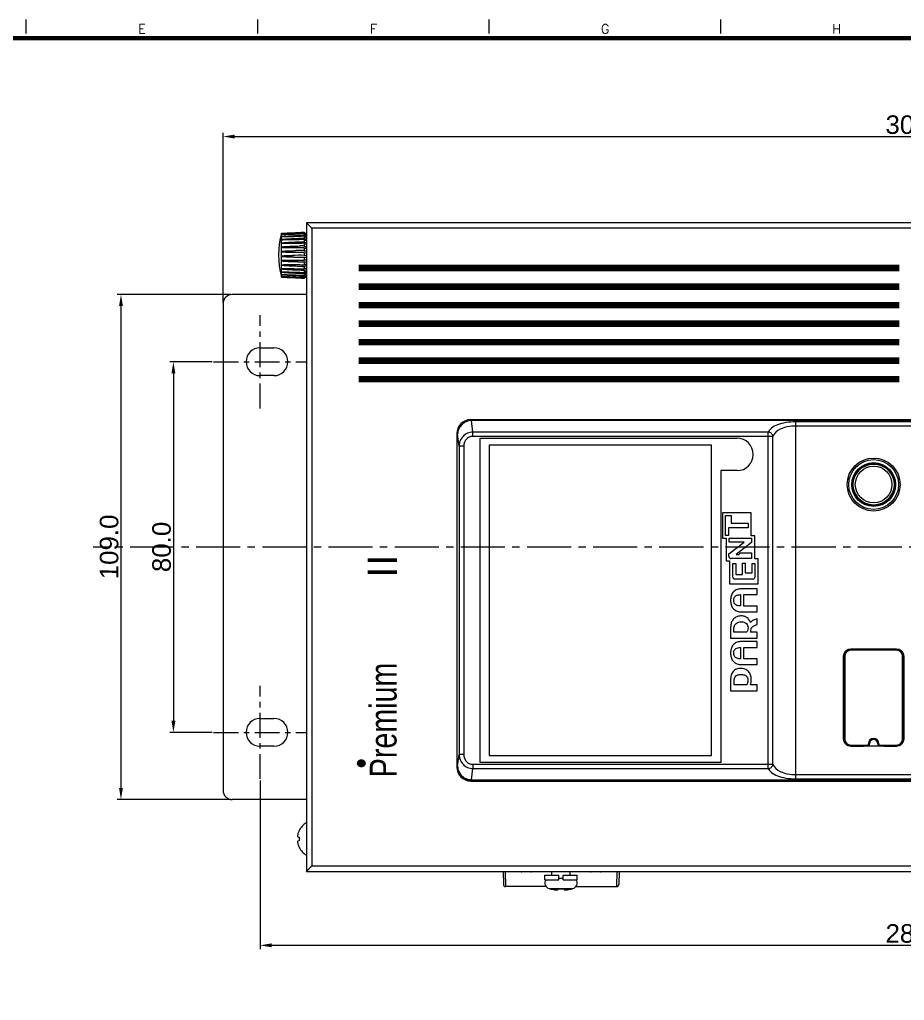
# Model space of a CAD drawing. Extents: x -425 to 6552, y -3049 to 3105.
# Drawn here: x 1151.2 to 1342.2, y -1591.1 to -1379.4 of the extents above; entities that cross this region are included whole.
import ezdxf
from ezdxf.enums import TextEntityAlignment as Align

# ---------------------------------------------------------------- set-up
doc = ezdxf.new("R2010")
doc.units = 0
doc.header["$PDMODE"] = 3
doc.header["$PDSIZE"] = 1.5
doc.linetypes.add('CENTER', pattern=[17.8, 10.75, -2.35, 2.35, -2.35])
doc.linetypes.add('CENTER2', pattern=[28.575, 19.05, -3.175, 3.175, -3.175])
doc.layers.get('0').update_dxf_attribs({"linetype": 'CONTINUOUS'})
doc.layers.get('DEFPOINTS').update_dxf_attribs({"linetype": 'CONTINUOUS'})
doc.layers.add('3', color=112, linetype='CENTER')
doc.layers.add('DIM', color=1, linetype='CONTINUOUS')
doc.styles.add('II', font='HMKBGR.ttf', dxfattribs={"oblique": 1})
doc.styles.add('OMI-1', font='arial.ttf', dxfattribs={"oblique": 1})
doc.styles.add('SIM', font='simplex')
doc.styles.get("Standard").update_dxf_attribs({"font": 'gulim.ttc', "width": 0.8, "height": 2})
doc.dimstyles.new('1', dxfattribs={"dimtxt": 4, "dimasz": 2.5, "dimexe": 0.8, "dimexo": 0.3, "dimgap": 0.5, "dimtad": 1, "dimtoh": 1, "dimdec": 1, "dimzin": 0, "dimtxsty": 'OMI-1', "dimcen": 0, "dimclrd": 256, "dimclre": 256, "dimclrt": 256, "dimazin": 3, "dimtfac": 0.8, "dimtdec": 1, "dimtix": 1, "dimtmove": 0, "dimatfit": 3, "dimtolj": 1, "dimtzin": 0})

# ---------------------------------------------------------------- blocks, each defined once
blk = doc.blocks.new('*D6200')
at = {"layer": 'DEFPOINTS', "color": 0}
for p in [(1495.09, -1404.63), (1195.08, -1440.74), (1495.09, -1440.74)]:
    blk.add_point(p, dxfattribs=at)
at = {"layer": 'DIM'}
for p, q in [((1195.08, -1440.44), (1195.08, -1403.83)), ((1197.58, -1404.63), (1492.59, -1404.63)), ((1495.09, -1440.44), (1495.09, -1403.83))]:
    blk.add_line(p, q, dxfattribs=at)
for points in [[(1197.58, -1404.22), (1197.58, -1405.05), (1195.08, -1404.63)], [(1492.59, -1405.05), (1492.59, -1404.22), (1495.09, -1404.63)]]:
    blk.add_solid(points, dxfattribs=at)
at = {"layer": 'DIM', "insert": (1345.09, -1402.09), "char_height": 4, "attachment_point": 5, "style": 'OMI-1'}
blk.add_mtext('\\A1;300.0', dxfattribs=at)
blk = doc.blocks.new('*D6201')
at = {"layer": 'DEFPOINTS', "color": 0}
for p in [(1193.02, -1453.24), (1184.37, -1533.25), (1193.02, -1533.25)]:
    blk.add_point(p, dxfattribs=at)
at = {"layer": 'DIM'}
for p, q in [((1192.72, -1453.24), (1183.57, -1453.24)), ((1184.37, -1455.74), (1184.37, -1530.75)), ((1192.72, -1533.25), (1183.57, -1533.25))]:
    blk.add_line(p, q, dxfattribs=at)
for points in [[(1184.79, -1455.74), (1183.95, -1455.74), (1184.37, -1453.24)], [(1183.95, -1530.75), (1184.79, -1530.75), (1184.37, -1533.25)]]:
    blk.add_solid(points, dxfattribs=at)
at = {"layer": 'DIM', "insert": (1181.83, -1493.25), "char_height": 4, "attachment_point": 5, "rotation": 90, "style": 'OMI-1'}
blk.add_mtext('\\A1;80.0', dxfattribs=at)
blk = doc.blocks.new('*D6202')
at = {"layer": 'DEFPOINTS', "color": 0}
for p in [(1197.08, -1438.74), (1173.05, -1547.75), (1197.08, -1547.75)]:
    blk.add_point(p, dxfattribs=at)
at = {"layer": 'DIM'}
for p, q in [((1196.78, -1438.74), (1172.25, -1438.74)), ((1173.05, -1441.24), (1173.05, -1545.25)), ((1196.78, -1547.75), (1172.25, -1547.75))]:
    blk.add_line(p, q, dxfattribs=at)
for points in [[(1173.46, -1441.24), (1172.63, -1441.24), (1173.05, -1438.74)], [(1172.63, -1545.25), (1173.46, -1545.25), (1173.05, -1547.75)]]:
    blk.add_solid(points, dxfattribs=at)
at = {"layer": 'DIM', "insert": (1170.5, -1493.25), "char_height": 4, "attachment_point": 5, "rotation": 90, "style": 'OMI-1'}
blk.add_mtext('\\A1;109.0', dxfattribs=at)
blk = doc.blocks.new('*D6203')
at = {"layer": 'DEFPOINTS', "color": 0}
for p in [(1203.08, -1543.31), (1487.09, -1543.31), (1487.09, -1579.22)]:
    blk.add_point(p, dxfattribs=at)
at = {"layer": 'DIM'}
for p, q in [((1203.08, -1543.61), (1203.08, -1580.02)), ((1487.09, -1543.61), (1487.09, -1580.02)), ((1205.58, -1579.22), (1484.59, -1579.22))]:
    blk.add_line(p, q, dxfattribs=at)
for points in [[(1205.58, -1578.81), (1205.58, -1579.64), (1203.08, -1579.22)], [(1484.59, -1579.64), (1484.59, -1578.81), (1487.09, -1579.22)]]:
    blk.add_solid(points, dxfattribs=at)
at = {"layer": 'DIM', "insert": (1345.09, -1576.68), "char_height": 4, "attachment_point": 5, "style": 'OMI-1'}
blk.add_mtext('\\A1;284.0', dxfattribs=at)

msp = doc.modelspace()

# ---------------------------------------------------------------- hatches: boundary and pattern name
h = msp.add_hatch(color=256)
h.dxf.hatch_style = 1
edge = h.paths.add_edge_path()
edge.add_ellipse((1224.95, -1539.93), major_axis=(-0.984, 0), ratio=0.885839, start_angle=0, end_angle=360)

# ---------------------------------------------------------------- linework, layer by layer
for p, q in [((1152.59, -1382.39), (1152.59, -1379.39)), ((1202.59, -1382.39), (1202.59, -1379.39)), ((1252.59, -1382.39), (1252.59, -1379.39)), ((1302.59, -1382.39), (1302.59, -1379.39))]:
    msp.add_line(p, q)
at = {"color": 7, "linetype": 'CONTINUOUS'}
for p, q in [((1213.08, -1423.24), (1213.08, -1563.25)), ((1213.08, -1423.24), (1213.09, -1423.25)), ((1213.08, -1423.24), (1214.28, -1424.44)), ((1478.09, -1423.24), (1213.08, -1423.24)), ((1213.09, -1423.25), (1213.23, -1423.39)), ((1213.23, -1423.39), (1213.3, -1423.46)), ((1214.28, -1424.44), (1214.28, -1562.05)), ((1476.89, -1424.44), (1214.28, -1424.44)), ((1207.71, -1425.5), (1212.58, -1425.24)), ((1207.71, -1425.54), (1207.71, -1425.5)), ((1207.71, -1425.78), (1207.71, -1425.57)), ((1207.71, -1426.21), (1207.71, -1425.84)), ((1207.71, -1426.81), (1207.71, -1426.3)), ((1207.71, -1426.3), (1207.71, -1426.3)), ((1207.71, -1427.57), (1207.71, -1426.94)), ((1212.58, -1425.24), (1212.58, -1426.14)), ((1212.58, -1425.5), (1213.08, -1425.5)), ((1212.58, -1425.52), (1213.08, -1425.52)), ((1212.58, -1425.59), (1213.08, -1425.59)), ((1212.58, -1425.74), (1213.08, -1425.73)), ((1212.58, -1425.88), (1213.08, -1425.88)), ((1212.58, -1426.14), (1213.08, -1426.14)), ((1212.58, -1426.15), (1212.58, -1426.73)), ((1212.58, -1426.37), (1213.08, -1426.37)), ((1212.58, -1426.73), (1213.08, -1426.72)), ((1212.58, -1426.84), (1212.58, -1427.47)), ((1207.71, -1428.44), (1207.71, -1427.72)), ((1207.71, -1429.39), (1207.71, -1428.61)), ((1212.58, -1427.02), (1213.08, -1427.03)), ((1212.58, -1427.47), (1213.08, -1427.46)), ((1212.58, -1427.68), (1212.58, -1428.33)), ((1212.58, -1427.82), (1213.08, -1427.82)), ((1212.58, -1428.33), (1213.08, -1428.33)), ((1212.58, -1428.63), (1212.58, -1429.28)), ((1212.58, -1428.72), (1213.08, -1428.73)), ((1207.71, -1430.38), (1207.71, -1429.57)), ((1207.71, -1431.37), (1207.71, -1430.56)), ((1212.58, -1429.28), (1213.08, -1429.27)), ((1212.58, -1429.65), (1212.58, -1430.28)), ((1212.58, -1429.69), (1213.08, -1429.7)), ((1212.58, -1430.27), (1213.08, -1430.26)), ((1212.58, -1430.68), (1213.08, -1430.69)), ((1212.58, -1430.69), (1212.58, -1431.32)), ((1207.71, -1432.3), (1207.71, -1431.54)), ((1207.71, -1433.14), (1207.71, -1432.46)), ((1207.71, -1433.86), (1207.71, -1433.29)), ((1212.58, -1431.25), (1213.08, -1431.25)), ((1212.58, -1431.65), (1212.58, -1432.31)), ((1212.58, -1431.65), (1213.08, -1431.66)), ((1212.58, -1432.2), (1213.08, -1432.19)), ((1212.58, -1432.56), (1212.58, -1433.21)), ((1212.58, -1432.56), (1213.08, -1432.57)), ((1212.58, -1433.05), (1213.08, -1433.05)), ((1207.71, -1434.99), (1207.7, -1434.96)), ((1207.71, -1433.86), (1207.8, -1433.86)), ((1207.71, -1434.42), (1207.71, -1433.98)), ((1207.71, -1434.8), (1207.71, -1434.5)), ((1207.71, -1434.97), (1207.71, -1434.84)), ((1207.71, -1434.99), (1207.71, -1434.99)), ((1212.58, -1433.37), (1212.58, -1433.98)), ((1212.58, -1433.37), (1213.08, -1433.38)), ((1212.58, -1433.79), (1213.08, -1433.78)), ((1212.58, -1434.05), (1212.58, -1435.24)), ((1212.58, -1434.05), (1213.08, -1434.05)), ((1212.58, -1434.37), (1213.08, -1434.36)), ((1212.58, -1434.56), (1213.08, -1434.56)), ((1212.58, -1434.77), (1213.08, -1434.76)), ((1212.58, -1434.87), (1213.08, -1434.88)), ((1212.58, -1434.97), (1213.08, -1434.97)), ((1212.58, -1434.99), (1213.08, -1434.99)), ((1213.08, -1438.74), (1197.08, -1438.74)), ((1195.08, -1440.74), (1195.08, -1545.75)), ((1203.08, -1450.24), (1206.08, -1450.24)), ((1206.08, -1456.24), (1203.08, -1456.24)), ((1248.58, -1465.74), (1248.78, -1465.94)), ((1248.58, -1465.74), (1360.05, -1465.74)), ((1249.01, -1468.44), (1248.72, -1465.94)), ((1360.25, -1465.94), (1248.78, -1465.94)), ((1318.75, -1543.28), (1318.75, -1466.21)), ((1245.58, -1468.74), (1245.58, -1540.75)), ((1245.58, -1468.74), (1245.75, -1468.91)), ((1246.06, -1471.5), (1245.75, -1468.91)), ((1249.01, -1469.35), (1249.01, -1468.44)), ((1312.83, -1468.44), (1249.01, -1468.44)), ((1312.83, -1541.05), (1312.83, -1468.44)), ((1313.82, -1469.35), (1249.01, -1469.35)), ((1250.58, -1539.75), (1250.58, -1469.75)), ((1250.58, -1469.75), (1306.08, -1469.75)), ((1252.58, -1471.25), (1252.58, -1538.25)), ((1300.58, -1471.25), (1252.58, -1471.25)), ((1300.58, -1538.25), (1300.58, -1471.25)), ((1313.82, -1540.14), (1313.82, -1469.35)), ((1246.06, -1471.5), (1246.06, -1538)), ((1247.05, -1471.5), (1246.06, -1471.5)), ((1247.05, -1471.5), (1247.05, -1538)), ((1302.58, -1476.75), (1302.58, -1539.75)), ((1306.08, -1476.75), (1302.58, -1476.75)), ((1302.95, -1485.89), (1302.95, -1491.31)), ((1309.13, -1485.89), (1302.95, -1485.89)), ((1309.13, -1490.82), (1309.13, -1485.89)), ((1303.61, -1490.77), (1303.61, -1486.42)), ((1303.61, -1486.42), (1304.8, -1486.42)), ((1304.8, -1486.42), (1304.8, -1488.09)), ((1304.8, -1488.09), (1308.47, -1488.1)), ((1308.47, -1488.1), (1308.47, -1489.11)), ((1304.24, -1489.12), (1304.23, -1490.77)), ((1308.47, -1489.11), (1304.24, -1489.12)), ((1302.95, -1491.31), (1303.71, -1491.31)), ((1304.23, -1490.77), (1303.61, -1490.77)), ((1303.71, -1491.31), (1303.71, -1496.24)), ((1304.32, -1494.72), (1307.65, -1492.22)), ((1304.4, -1492.22), (1304.4, -1491.35)), ((1304.4, -1491.35), (1309.2, -1491.35)), ((1307.65, -1492.22), (1304.4, -1492.22)), ((1309.21, -1492.23), (1305.86, -1494.84)), ((1309.89, -1490.82), (1309.13, -1490.82)), ((1309.2, -1491.35), (1309.21, -1492.23)), ((1309.89, -1495.76), (1309.89, -1490.82)), ((1304.33, -1495.31), (1304.32, -1494.72)), ((1306.45, -1494.84), (1306.83, -1494.53)), ((1306.83, -1494.53), (1309.2, -1494.52)), ((1309.2, -1494.52), (1309.2, -1495.72)), ((1303.71, -1496.24), (1304.47, -1496.24)), ((1304.47, -1496.24), (1304.47, -1501.18)), ((1309.2, -1495.72), (1304.74, -1495.72)), ((1305.18, -1499.76), (1305.18, -1496.77)), ((1305.18, -1496.77), (1305.8, -1496.77)), ((1305.8, -1496.77), (1305.8, -1499.2)), ((1305.86, -1494.84), (1306.45, -1494.84)), ((1307.26, -1499.2), (1307.26, -1496.76)), ((1307.26, -1496.76), (1307.87, -1496.76)), ((1307.87, -1496.76), (1307.87, -1498.79)), ((1309.32, -1498.79), (1309.32, -1496.77)), ((1309.32, -1496.77), (1309.93, -1496.77)), ((1310.65, -1495.76), (1309.89, -1495.76)), ((1309.93, -1496.77), (1309.94, -1499.76)), ((1307.87, -1498.79), (1309.32, -1498.79)), ((1309.52, -1500.17), (1305.6, -1500.18)), ((1305.8, -1499.2), (1307.26, -1499.2)), ((1304.47, -1501.18), (1310.65, -1501.18)), ((1310.4, -1502.29), (1306.75, -1502.29)), ((1306.86, -1503.52), (1306.86, -1505.97)), ((1307.57, -1505.98), (1307.57, -1503.52)), ((1307.57, -1503.52), (1310.4, -1503.52)), ((1306.75, -1507.21), (1310.4, -1507.21)), ((1310.4, -1505.98), (1307.57, -1505.98)), ((1310.4, -1509.96), (1310.4, -1508.77)), ((1304.7, -1510.61), (1304.7, -1512.9)), ((1305.41, -1511.65), (1305.41, -1510.65)), ((1308.15, -1511.65), (1305.41, -1511.65)), ((1310.4, -1511.65), (1308.96, -1511.65)), ((1310.4, -1512.9), (1310.4, -1511.65)), ((1304.7, -1512.9), (1310.4, -1512.9)), ((1310.4, -1513.67), (1306.75, -1513.67)), ((1310.4, -1514.9), (1310.4, -1513.67)), ((1306.84, -1514.9), (1306.84, -1517.36)), ((1307.57, -1517.36), (1307.57, -1514.9)), ((1307.57, -1514.9), (1310.4, -1514.9)), ((1330.63, -1515.52), (1330.63, -1515.3)), ((1340.54, -1515.3), (1330.63, -1515.3)), ((1340.54, -1515.32), (1330.63, -1515.32)), ((1340.54, -1515.52), (1330.63, -1515.52)), ((1330.66, -1515.25), (1340.51, -1515.25)), ((1334.61, -1515.27), (1330.66, -1515.27)), ((1334.61, -1515.3), (1334.61, -1515.27)), ((1334.91, -1515.28), (1334.93, -1515.29)), ((1336.23, -1515.29), (1334.93, -1515.29)), ((1340.51, -1515.27), (1336.56, -1515.27)), ((1336.56, -1515.27), (1336.56, -1515.3)), ((1340.54, -1515.52), (1340.54, -1515.3)), ((1310.4, -1517.36), (1307.57, -1517.36)), ((1310.4, -1518.59), (1310.4, -1517.36)), ((1329.08, -1534.67), (1329.08, -1516.82)), ((1329.11, -1534.67), (1329.11, -1516.82)), ((1329.36, -1516.8), (1329.13, -1516.8)), ((1329.13, -1516.8), (1329.13, -1534.7)), ((1329.16, -1516.8), (1329.16, -1534.7)), ((1329.36, -1516.8), (1329.36, -1534.7)), ((1341.81, -1516.8), (1342.04, -1516.8)), ((1341.81, -1534.7), (1341.81, -1516.8)), ((1342.01, -1534.7), (1342.01, -1516.8)), ((1342.04, -1534.7), (1342.04, -1516.8)), ((1342.06, -1534.67), (1342.06, -1516.82)), ((1342.09, -1516.82), (1342.09, -1534.67)), ((1306.75, -1518.59), (1310.4, -1518.59)), ((1304.7, -1521.99), (1304.7, -1524.28)), ((1304.85, -1520.72), (1304.78, -1520.93)), ((1305.45, -1522.96), (1305.45, -1522.03)), ((1304.7, -1524.28), (1310.4, -1524.28)), ((1308.16, -1522.96), (1305.45, -1522.96)), ((1310.4, -1522.96), (1309.01, -1522.96)), ((1310.4, -1524.28), (1310.4, -1522.96)), ((1203.08, -1530.25), (1206.08, -1530.25)), ((1329.36, -1534.7), (1329.13, -1534.7)), ((1341.81, -1534.7), (1342.04, -1534.7)), ((1206.08, -1536.25), (1203.08, -1536.25)), ((1330.63, -1535.98), (1334.38, -1535.98)), ((1330.63, -1535.98), (1330.63, -1536.2)), ((1330.63, -1536.18), (1334.38, -1536.18)), ((1330.63, -1536.2), (1333.38, -1536.2)), ((1340.51, -1536.22), (1330.66, -1536.22)), ((1340.51, -1536.25), (1330.66, -1536.25)), ((1333.38, -1536.2), (1334.08, -1536.19)), ((1334.08, -1536.19), (1334.38, -1536.19)), ((1334.38, -1536.19), (1334.38, -1535.98)), ((1334.46, -1535.69), (1334.67, -1535.69)), ((1334.46, -1535.9), (1334.46, -1535.69)), ((1334.46, -1535.9), (1334.67, -1535.9)), ((1334.66, -1535.9), (1334.66, -1535.69)), ((1334.67, -1535.9), (1334.67, -1535.69)), ((1336.5, -1535.69), (1336.71, -1535.69)), ((1336.5, -1535.69), (1336.5, -1535.9)), ((1336.71, -1535.9), (1336.5, -1535.9)), ((1336.51, -1535.69), (1336.51, -1535.9)), ((1336.71, -1535.69), (1336.71, -1535.9)), ((1336.78, -1535.98), (1340.54, -1535.98)), ((1336.78, -1535.98), (1336.78, -1536.19)), ((1336.78, -1536.18), (1340.54, -1536.18)), ((1336.78, -1536.19), (1337.08, -1536.19)), ((1337.79, -1536.2), (1337.08, -1536.19)), ((1337.79, -1536.2), (1340.54, -1536.2)), ((1340.54, -1535.98), (1340.54, -1536.2)), ((1245.75, -1540.58), (1246.06, -1538)), ((1247.05, -1538), (1246.06, -1538)), ((1252.58, -1538.25), (1300.58, -1538.25)), ((1245.75, -1540.58), (1245.58, -1540.75)), ((1248.73, -1543.47), (1249.01, -1541.05)), ((1249.01, -1540.14), (1249.01, -1541.05)), ((1249.01, -1540.14), (1313.82, -1540.14)), ((1249.01, -1541.05), (1312.83, -1541.05)), ((1302.58, -1539.75), (1250.58, -1539.75)), ((1318.75, -1542.37), (1412.43, -1542.37)), ((1318.75, -1543.28), (1412.43, -1543.28)), ((1248.77, -1543.56), (1248.58, -1543.75)), ((1248.58, -1543.75), (1412.61, -1543.75)), ((1248.73, -1543.47), (1248.77, -1543.47)), ((1248.77, -1543.47), (1248.77, -1543.56)), ((1248.77, -1543.47), (1412.42, -1543.47)), ((1248.77, -1543.56), (1412.42, -1543.56)), ((1213.08, -1547.75), (1197.08, -1547.75)), ((1211.25, -1555.79), (1211.52, -1555.84)), ((1211.52, -1554.4), (1211.52, -1554.45)), ((1211.52, -1555.84), (1211.52, -1556.66)), ((1211.52, -1556.66), (1211.25, -1556.71)), ((1211.52, -1558.05), (1211.52, -1558.1)), ((1213.08, -1563.25), (1214.28, -1562.05)), ((1214.28, -1562.05), (1476.89, -1562.05)), ((1213.08, -1563.25), (1213.09, -1563.24)), ((1213.08, -1563.25), (1478.09, -1563.25)), ((1213.09, -1563.24), (1213.23, -1563.1)), ((1213.23, -1563.1), (1213.3, -1563.03)), ((1255.57, -1563.25), (1255.62, -1566.06)), ((1256.12, -1566.55), (1256.07, -1563.25)), ((1261.57, -1563.35), (1259.6, -1563.35)), ((1264.58, -1565.05), (1264.58, -1564.05)), ((1264.58, -1564.05), (1267.63, -1564.05)), ((1266.08, -1564.05), (1266.08, -1563.25)), ((1267.63, -1565.05), (1267.63, -1564.05)), ((1268.53, -1565.05), (1268.53, -1564.05)), ((1268.53, -1564.05), (1271.58, -1564.05)), ((1270.08, -1564.05), (1270.08, -1563.25)), ((1271.58, -1565.05), (1271.58, -1564.05)), ((1276.57, -1563.35), (1274.6, -1563.35)), ((1280.1, -1563.25), (1280.05, -1566.55)), ((1280.6, -1563.25), (1280.55, -1566.06)), ((1264.87, -1566.55), (1256.12, -1566.55)), ((1264.58, -1565.05), (1267.63, -1565.05)), ((1267.63, -1564.75), (1268.53, -1564.75)), ((1268.53, -1565.05), (1271.58, -1565.05)), ((1271.29, -1566.55), (1280.05, -1566.55)), ((1265.61, -1567.01), (1265.53, -1566.99)), ((1265.53, -1566.99), (1270.63, -1566.99)), ((1265.61, -1567.01), (1265.69, -1567.01)), ((1267.41, -1567.21), (1267.45, -1567.01)), ((1267.45, -1567.01), (1268.72, -1567.01)), ((1268.72, -1567.01), (1268.75, -1567.21)), ((1270.47, -1567.01), (1270.55, -1567.01)), ((1270.55, -1567.01), (1270.63, -1566.99)), ((1270.55, -1567.01), (1270.63, -1566.99))]:
    msp.add_line(p, q, dxfattribs=at)
at = {"color": 0, "linetype": 'CONTINUOUS'}
for p, q in [((1359.9, -1466.21), (1318.75, -1466.21)), ((1359.9, -1467.13), (1318.75, -1467.13)), ((1310.65, -1501.18), (1310.65, -1495.76)), ((1310.4, -1503.52), (1310.4, -1502.29)), ((1310.4, -1507.21), (1310.4, -1505.98))]:
    msp.add_line(p, q, dxfattribs=at)
at = {"const_width": 1}
msp.add_lwpolyline([(1752.59, -1383.39), (952.59, -1383.39), (952.59, -1933.39), (1752.59, -1933.39)], close=True, dxfattribs=at)
at = {"color": 7, "linetype": 'CONTINUOUS'}
for points in [[(1213.37, -1423.54), (1213.46, -1423.62), (1213.55, -1423.72)], [(1213.66, -1423.82), (1213.77, -1423.93), (1213.89, -1424.05), (1214.01, -1424.18), (1214.14, -1424.31), (1214.28, -1424.44)], [(1213.66, -1562.67), (1213.77, -1562.56), (1213.89, -1562.44), (1214.01, -1562.32), (1214.14, -1562.19), (1214.28, -1562.05)], [(1213.37, -1562.96), (1213.46, -1562.87), (1213.55, -1562.78)], [(1255.62, -1566.06), (1255.62, -1566.1), (1255.63, -1566.15), (1255.64, -1566.19), (1255.65, -1566.24), (1255.67, -1566.28), (1255.7, -1566.32), (1255.72, -1566.36), (1255.75, -1566.39), (1255.79, -1566.42), (1255.82, -1566.45), (1255.86, -1566.48), (1255.9, -1566.5), (1255.94, -1566.52), (1255.99, -1566.53), (1256.03, -1566.54), (1256.07, -1566.55), (1256.12, -1566.55)], [(1280.05, -1566.55), (1280.09, -1566.55), (1280.13, -1566.54), (1280.18, -1566.53), (1280.22, -1566.52), (1280.26, -1566.5), (1280.3, -1566.48), (1280.34, -1566.45), (1280.38, -1566.42), (1280.41, -1566.39), (1280.44, -1566.36), (1280.47, -1566.32), (1280.49, -1566.28), (1280.51, -1566.24), (1280.53, -1566.19), (1280.54, -1566.15), (1280.54, -1566.1), (1280.55, -1566.06)]]:
    msp.add_lwpolyline(points, dxfattribs=at)
for points in [[(1224.36, -1433.02, 1.4, 1.4, 0), (1341.16, -1433.02, 1.4, 1.4, 0)], [(1224.36, -1437.02, 1.4, 1.4, 0), (1341.16, -1437.02, 1.4, 1.4, 0)], [(1224.36, -1441.02, 1.4, 1.4, 0), (1341.16, -1441.02, 1.4, 1.4, 0)], [(1224.36, -1449.02, 1.4, 1.4, 0), (1341.16, -1449.02, 1.4, 1.4, 0)], [(1224.36, -1453.02, 1.4, 1.4, 0), (1341.16, -1453.02, 1.4, 1.4, 0)], [(1224.36, -1457.02, 1.4, 1.4, 0), (1341.16, -1457.02, 1.4, 1.4, 0)]]:
    msp.add_lwpolyline(points, format="xyseb")
at = {"const_width": 1.4}
msp.add_lwpolyline([(1224.36, -1445.02), (1341.16, -1445.02)], dxfattribs=at)
at = {"ltscale": 10, "const_width": 0.72}
msp.add_lwpolyline([(1225.09, -1540.29, 1), (1225.09, -1539.57, 1)], format="xyb", close=True, dxfattribs=at)
at = {"color": 0, "linetype": 'CONTINUOUS'}
for radius in [5.72, 5.37, 4.73, 4.7, 4.5, 4.42, 3.96]:
    msp.add_circle((1335.58, -1479.75), radius, dxfattribs=at)
at = {"color": 7, "linetype": 'CONTINUOUS'}
for centre, radius, start, end in [((1225.29, -1430.24), 18.21, 164.8926, 194.9859), ((1208.81, -1425.8), 1.13, 166.9987, 167.5594), ((1208.21, -1412.38), 14.57, 268.0477, 269.0475), ((1213.32, -1516.88), 88.64, 90.4804, 91.0045), ((1211.41, -1511.55), 81.28, 89.1761, 90.9892), ((1211.83, -1347.81), 82.89, 268.998, 270.5177), ((1212.34, -1514.1), 84.86, 89.8356, 91.008), ((1212.79, -1345.11), 86.6, 268.992, 269.8638), ((1213.8, -1342.35), 90.34, 268.9988, 269.2284), ((1208.61, -1434.66), 0.92, 191.0011, 191.7658), ((1197.08, -1440.74), 2, 90, 180), ((1203.08, -1453.24), 3, 90, 270), ((1206.08, -1453.24), 3, 270, 90), ((1306.08, -1473.25), 3.5, 270, 90), ((1304.74, -1495.31), 0.413, 180.2374, 270), ((1305.59, -1499.76), 0.413, 179.9532, 270.0946), ((1309.52, -1499.76), 0.413, 270.0946, 0.0249), ((1330.63, -1516.8), 1.5, 90, 180), ((1330.63, -1516.8), 1.48, 90, 180), ((1330.63, -1516.8), 1.28, 90, 180), ((1340.54, -1516.8), 1.5, 0, 90), ((1340.54, -1516.8), 1.48, 0, 90), ((1340.54, -1516.8), 1.28, 0, 90), ((1203.08, -1533.25), 3, 90, 270), ((1206.08, -1533.25), 3, 270, 90), ((1330.63, -1534.7), 1.5, 180, 270), ((1330.63, -1534.7), 1.48, 180, 270), ((1330.63, -1534.7), 1.28, 180, 270), ((1335.58, -1535.69), 1.12, 0, 180), ((1335.58, -1535.69), 0.922, 0, 180), ((1335.58, -1535.69), 0.912, 0, 180), ((1340.54, -1534.7), 1.5, 270, 0), ((1340.54, -1534.7), 1.48, 270, 0), ((1340.54, -1534.7), 1.28, 270, 0), ((1334.38, -1535.9), 0.288, 270, 0), ((1334.38, -1535.9), 0.278, 270, 0), ((1334.38, -1535.9), 0.0782, 270, 0), ((1336.78, -1535.9), 0.288, 180, 270), ((1336.78, -1535.9), 0.278, 180, 270), ((1336.78, -1535.9), 0.0782, 180, 270), ((1248.77, -1540.81), 2.75, 268.7887, 269.9482), ((1197.08, -1545.75), 2, 180, 270), ((1215.14, -1556.25), 4.06, 120.5102, 152.9431), ((1213.54, -1555.8), 2.38, 165.0588, 166.349), ((1215.21, -1556.25), 4.11, 163.9075, 165.0614), ((1215.21, -1556.25), 4.1, 154.603, 163.9036), ((1215.19, -1556.24), 4.08, 153.9688, 154.5915), ((1213.54, -1556.7), 2.38, 193.651, 194.9413), ((1215.21, -1556.25), 4.11, 194.9386, 196.0925), ((1215.21, -1556.25), 4.1, 196.0964, 205.397), ((1215.19, -1556.26), 4.08, 205.4085, 206.0312), ((1215.14, -1556.25), 4.06, 207.0569, 239.4898), ((1259.6, -1562.85), 0.5, 233.2002, 270), ((1261.57, -1562.85), 0.5, 270, 306.7998), ((1274.6, -1562.85), 0.5, 233.2002, 270), ((1276.57, -1562.85), 0.5, 270, 306.7998), ((1265.9, -1565.73), 1.31, 148.9907, 253.9084), ((1270.27, -1565.73), 1.31, 286.0916, 31.0093), ((1268.08, -1558.04), 9.28, 255.0954, 261.2451), ((1268.08, -1558.04), 9.28, 278.7549, 284.9046)]:
    msp.add_arc(centre, radius, start, end, dxfattribs=at)
for centre, major_axis, ratio, start_param, end_param in [((1248.59, -1468.75), (-2.13, 2.13), 0.997265, -0.784029, 0.784029), ((1249.19, -1469.35), (-1.46, 3.18), 0.836259, -0.365906, -0.347356), ((1330.66, -1516.82), (-1.1, 1.1), 0.999695, 5.497939, 7.068431), ((1334.61, -1515.28), (0.3, 0), 0.017455, 0.034907, 1.570796), ((1336.56, -1515.28), (0.3, 0), 0.017455, 1.570796, 3.106686), ((1340.51, -1516.82), (1.1, 1.1), 0.999695, 5.497939, 7.068431), ((1330.66, -1534.67), (-1.1, -1.1), 0.999695, 5.497939, 7.068431), ((1340.51, -1534.67), (1.1, -1.1), 0.999695, 5.497939, 7.068431), ((1248.59, -1540.74), (2.13, 2.13), 0.997265, -3.925621, -2.357564)]:
    msp.add_ellipse(centre, major_axis=major_axis, ratio=ratio, start_param=start_param, end_param=end_param, dxfattribs=at)
for points, knots in [([(1207.7, -1425.59), (1207.7, -1425.59), (1207.7, -1425.58), (1207.7, -1425.58), (1207.7, -1425.56), (1207.71, -1425.56), (1207.71, -1425.55)], [0, 0, 0, 0, 0.065803, 0.256856, 0.571451, 1, 1, 1, 1]), ([(1207.71, -1425.57), (1207.71, -1425.57), (1207.71, -1425.58), (1207.7, -1425.58), (1207.7, -1425.59), (1207.7, -1425.59)], [0, 0, 0, 0, 0.724158, 0.918726, 1, 1, 1, 1]), ([(1207.7, -1425.8), (1207.7, -1425.8), (1207.71, -1425.79), (1207.71, -1425.78), (1207.71, -1425.78)], [0, 0, 0, 0, 0.233957, 1, 1, 1, 1]), ([(1207.7, -1425.85), (1207.7, -1425.85), (1207.7, -1425.84), (1207.7, -1425.83), (1207.7, -1425.81), (1207.7, -1425.8)], [0, 0, 0, 0, 0.080736, 0.271641, 1, 1, 1, 1]), ([(1207.71, -1425.84), (1207.71, -1425.84), (1207.71, -1425.84), (1207.71, -1425.85), (1207.7, -1425.85)], [0, 0, 0, 0, 0.365991, 1, 1, 1, 1]), ([(1207.71, -1426.3), (1207.7, -1426.3), (1207.7, -1426.29), (1207.7, -1426.27), (1207.7, -1426.24), (1207.71, -1426.22), (1207.71, -1426.21)], [0, 0, 0, 0, 0.086307, 0.286721, 0.600374, 1, 1, 1, 1]), ([(1207.71, -1426.94), (1207.71, -1426.94), (1207.7, -1426.92), (1207.7, -1426.89), (1207.7, -1426.85), (1207.71, -1426.83), (1207.71, -1426.81)], [0, 0, 0, 0, 0.124204, 0.343661, 0.645132, 1, 1, 1, 1]), ([(1207.71, -1425.54), (1208.11, -1425.51), (1208.93, -1425.47), (1210.55, -1425.38), (1211.77, -1425.32), (1212.58, -1425.27)], [0, 0, 0, 0, 0.249742, 0.499802, 1, 1, 1, 1]), ([(1212.58, -1425.34), (1211.77, -1425.38), (1210.55, -1425.44), (1208.93, -1425.52), (1208.11, -1425.55), (1207.71, -1425.57)], [0, 0, 0, 0, 0.500355, 0.750399, 1, 1, 1, 1]), ([(1207.71, -1425.78), (1207.91, -1425.76), (1208.32, -1425.73), (1209.13, -1425.68), (1210.14, -1425.62), (1211.36, -1425.56), (1212.17, -1425.52), (1212.58, -1425.5)], [0, 0, 0, 0, 0.124868, 0.249862, 0.499926, 0.74999, 1, 1, 1, 1]), ([(1212.58, -1425.65), (1212.17, -1425.67), (1211.36, -1425.71), (1210.14, -1425.76), (1209.13, -1425.8), (1208.32, -1425.83), (1207.91, -1425.84), (1207.71, -1425.84)], [0, 0, 0, 0, 0.250246, 0.500419, 0.750448, 0.875343, 1, 1, 1, 1]), ([(1207.71, -1426.21), (1207.91, -1426.19), (1208.32, -1426.15), (1209.13, -1426.1), (1210.14, -1426.04), (1211.36, -1425.98), (1212.17, -1425.95), (1212.58, -1425.93)], [0, 0, 0, 0, 0.124954, 0.249978, 0.50004, 0.75006, 1, 1, 1, 1]), ([(1212.58, -1426.15), (1212.17, -1426.18), (1211.36, -1426.21), (1210.14, -1426.26), (1209.13, -1426.29), (1208.32, -1426.3), (1207.91, -1426.31), (1207.71, -1426.3)], [0, 0, 0, 0, 0.250263, 0.500434, 0.750448, 0.875336, 1, 1, 1, 1]), ([(1207.71, -1426.81), (1207.91, -1426.79), (1208.32, -1426.76), (1209.13, -1426.7), (1210.14, -1426.65), (1211.36, -1426.59), (1212.17, -1426.56), (1212.58, -1426.55)], [0, 0, 0, 0, 0.125024, 0.250069, 0.500124, 0.750108, 1, 1, 1, 1]), ([(1212.58, -1426.84), (1211.81, -1426.88), (1210.66, -1426.92), (1209.12, -1426.95), (1208.35, -1426.95), (1207.96, -1426.95)], [0, 0, 0, 0, 0.50032, 0.750306, 1, 1, 1, 1]), ([(1207.71, -1427.72), (1207.71, -1427.71), (1207.7, -1427.69), (1207.7, -1427.64), (1207.7, -1427.6), (1207.71, -1427.57)], [0, 0, 0, 0, 0.162352, 0.39729, 1, 1, 1, 1]), ([(1207.71, -1428.61), (1207.7, -1428.59), (1207.7, -1428.53), (1207.7, -1428.47), (1207.71, -1428.44)], [0, 0, 0, 0, 0.438349, 1, 1, 1, 1]), ([(1207.71, -1427.57), (1207.91, -1427.55), (1208.32, -1427.51), (1209.13, -1427.46), (1210.14, -1427.41), (1211.36, -1427.36), (1212.17, -1427.34), (1212.58, -1427.33)], [0, 0, 0, 0, 0.125068, 0.25012, 0.500163, 0.750126, 1, 1, 1, 1]), ([(1207.71, -1428.44), (1207.88, -1428.42), (1208.22, -1428.39), (1208.89, -1428.35), (1209.74, -1428.31), (1210.75, -1428.27), (1211.43, -1428.26), (1211.77, -1428.25)], [0, 0, 0, 0, 0.125068, 0.250109, 0.500131, 0.750093, 1, 1, 1, 1]), ([(1208.94, -1428.66), (1208.74, -1428.65), (1208.32, -1428.64), (1207.91, -1428.63), (1207.71, -1428.61)], [0, 0, 0, 0, 0.500169, 1, 1, 1, 1]), ([(1212.58, -1427.68), (1211.88, -1427.71), (1210.84, -1427.73), (1209.44, -1427.75), (1208.74, -1427.75), (1208.39, -1427.74)], [0, 0, 0, 0, 0.500198, 0.750175, 1, 1, 1, 1]), ([(1212.58, -1428.63), (1211.97, -1428.65), (1210.76, -1428.67), (1209.55, -1428.67), (1208.94, -1428.66)], [0, 0, 0, 0, 0.500103, 1, 1, 1, 1]), ([(1207.71, -1429.57), (1207.7, -1429.55), (1207.7, -1429.48), (1207.7, -1429.42), (1207.71, -1429.39)], [0, 0, 0, 0, 0.474184, 1, 1, 1, 1]), ([(1207.71, -1430.56), (1207.7, -1430.53), (1207.7, -1430.47), (1207.7, -1430.41), (1207.71, -1430.38)], [0, 0, 0, 0, 0.507692, 1, 1, 1, 1]), ([(1207.71, -1429.39), (1207.84, -1429.38), (1208.1, -1429.36), (1208.62, -1429.32), (1209.28, -1429.29), (1210.06, -1429.27), (1210.58, -1429.26), (1210.84, -1429.25)], [0, 0, 0, 0, 0.125041, 0.250064, 0.500072, 0.750049, 1, 1, 1, 1]), ([(1209.6, -1429.65), (1209.29, -1429.65), (1208.81, -1429.63), (1208.18, -1429.61), (1207.87, -1429.59), (1207.71, -1429.57)], [0, 0, 0, 0, 0.500064, 0.750059, 1, 1, 1, 1]), ([(1207.71, -1430.38), (1207.9, -1430.36), (1208.28, -1430.34), (1209.05, -1430.3), (1209.62, -1430.29), (1210.01, -1430.28)], [0, 0, 0, 0, 0.249986, 0.499986, 1, 1, 1, 1]), ([(1210.38, -1430.68), (1209.94, -1430.67), (1209.27, -1430.66), (1208.38, -1430.62), (1207.93, -1430.59), (1207.71, -1430.56)], [0, 0, 0, 0, 0.499973, 0.74998, 1, 1, 1, 1]), ([(1212.58, -1429.65), (1212.08, -1429.66), (1211.09, -1429.67), (1210.1, -1429.66), (1209.6, -1429.65)], [0, 0, 0, 0, 0.500029, 1, 1, 1, 1]), ([(1207.71, -1431.54), (1207.7, -1431.51), (1207.7, -1431.45), (1207.7, -1431.39), (1207.71, -1431.37)], [0, 0, 0, 0, 0.541879, 1, 1, 1, 1]), ([(1207.71, -1432.46), (1207.7, -1432.43), (1207.7, -1432.39), (1207.7, -1432.33), (1207.71, -1432.31), (1207.71, -1432.3)], [0, 0, 0, 0, 0.579301, 0.820657, 1, 1, 1, 1]), ([(1207.71, -1433.29), (1207.7, -1433.26), (1207.7, -1433.22), (1207.7, -1433.17), (1207.71, -1433.15), (1207.71, -1433.14)], [0, 0, 0, 0, 0.625459, 0.854014, 1, 1, 1, 1]), ([(1207.71, -1431.37), (1207.84, -1431.35), (1208.1, -1431.34), (1208.63, -1431.32), (1209.02, -1431.31), (1209.28, -1431.3)], [0, 0, 0, 0, 0.249899, 0.499891, 1, 1, 1, 1]), ([(1211.26, -1431.7), (1210.97, -1431.7), (1210.37, -1431.69), (1209.48, -1431.66), (1208.74, -1431.62), (1208.15, -1431.58), (1207.86, -1431.56), (1207.71, -1431.54)], [0, 0, 0, 0, 0.24993, 0.499898, 0.749912, 0.874943, 1, 1, 1, 1]), ([(1207.71, -1432.3), (1207.87, -1432.29), (1208.19, -1432.28), (1208.51, -1432.27), (1208.67, -1432.26)], [0, 0, 0, 0, 0.499796, 1, 1, 1, 1]), ([(1212.22, -1432.67), (1211.84, -1432.67), (1211.09, -1432.65), (1209.96, -1432.61), (1209.02, -1432.56), (1208.27, -1432.51), (1207.9, -1432.48), (1207.71, -1432.46)], [0, 0, 0, 0, 0.249888, 0.499849, 0.74988, 0.874928, 1, 1, 1, 1]), ([(1212.58, -1433.53), (1212.17, -1433.52), (1211.36, -1433.5), (1210.14, -1433.45), (1209.13, -1433.4), (1208.32, -1433.34), (1207.91, -1433.31), (1207.71, -1433.29)], [0, 0, 0, 0, 0.249878, 0.499849, 0.749898, 0.874948, 1, 1, 1, 1]), ([(1208.18, -1433.13), (1208.55, -1433.12), (1209.28, -1433.12), (1210.75, -1433.15), (1211.85, -1433.18), (1212.58, -1433.21)], [0, 0, 0, 0, 0.249769, 0.499748, 1, 1, 1, 1]), ([(1208.67, -1432.26), (1209.32, -1432.25), (1210.63, -1432.26), (1211.93, -1432.29), (1212.58, -1432.31)], [0, 0, 0, 0, 0.499853, 1, 1, 1, 1]), ([(1209.28, -1431.3), (1209.83, -1431.29), (1210.93, -1431.29), (1212.03, -1431.3), (1212.58, -1431.32)], [0, 0, 0, 0, 0.49994, 1, 1, 1, 1]), ([(1207.71, -1433.98), (1207.71, -1433.96), (1207.7, -1433.94), (1207.7, -1433.9), (1207.7, -1433.88), (1207.71, -1433.86), (1207.71, -1433.86)], [0, 0, 0, 0, 0.378718, 0.687424, 0.897059, 1, 1, 1, 1]), ([(1207.7, -1434.46), (1207.7, -1434.45), (1207.7, -1434.44), (1207.7, -1434.42), (1207.7, -1434.42), (1207.71, -1434.42)], [0, 0, 0, 0, 0.717071, 0.908247, 1, 1, 1, 1]), ([(1207.71, -1434.5), (1207.71, -1434.5), (1207.71, -1434.49), (1207.7, -1434.47), (1207.7, -1434.46)], [0, 0, 0, 0, 0.26972, 1, 1, 1, 1]), ([(1207.7, -1434.79), (1207.7, -1434.79), (1207.71, -1434.79), (1207.71, -1434.79), (1207.71, -1434.8)], [0, 0, 0, 0, 0.306244, 1, 1, 1, 1]), ([(1207.71, -1434.83), (1207.71, -1434.83), (1207.7, -1434.82), (1207.7, -1434.8), (1207.7, -1434.79), (1207.7, -1434.79), (1207.7, -1434.79)], [0, 0, 0, 0, 0.422755, 0.736038, 0.927964, 1, 1, 1, 1]), ([(1207.7, -1434.95), (1207.7, -1434.95), (1207.7, -1434.95), (1207.7, -1434.96), (1207.71, -1434.97), (1207.71, -1434.97), (1207.71, -1434.97)], [0, 0, 0, 0, 0.068276, 0.261336, 0.575226, 1, 1, 1, 1]), ([(1207.7, -1434.96), (1207.7, -1434.96), (1207.7, -1434.96), (1207.7, -1434.95), (1207.7, -1434.95)], [0, 0, 0, 0, 0.750498, 1, 1, 1, 1]), ([(1212.58, -1434.24), (1212.17, -1434.23), (1211.36, -1434.2), (1210.14, -1434.14), (1209.13, -1434.09), (1208.32, -1434.03), (1207.91, -1434), (1207.71, -1433.98)], [0, 0, 0, 0, 0.24991, 0.49991, 0.749969, 0.875005, 1, 1, 1, 1]), ([(1207.71, -1434.42), (1207.71, -1434.42), (1207.71, -1434.42), (1207.71, -1434.42), (1207.71, -1434.42)], [0, 0, 0, 0, 0.428721, 1, 1, 1, 1]), ([(1207.71, -1434.42), (1207.91, -1434.42), (1208.32, -1434.43), (1209.13, -1434.45), (1210.14, -1434.48), (1211.36, -1434.53), (1212.17, -1434.57), (1212.58, -1434.59)], [0, 0, 0, 0, 0.124656, 0.249545, 0.499566, 0.749741, 1, 1, 1, 1]), ([(1212.58, -1434.78), (1212.17, -1434.76), (1211.36, -1434.73), (1210.14, -1434.66), (1209.13, -1434.61), (1208.32, -1434.55), (1207.91, -1434.52), (1207.71, -1434.5)], [0, 0, 0, 0, 0.24997, 0.50001, 0.750074, 0.875085, 1, 1, 1, 1]), ([(1207.71, -1434.8), (1208.11, -1434.81), (1208.93, -1434.84), (1210.55, -1434.91), (1211.77, -1434.97), (1212.58, -1435.01)], [0, 0, 0, 0, 0.249568, 0.499604, 1, 1, 1, 1]), ([(1212.58, -1435.12), (1211.77, -1435.08), (1210.55, -1435.02), (1208.93, -1434.92), (1208.11, -1434.88), (1207.71, -1434.84)], [0, 0, 0, 0, 0.500132, 0.750195, 1, 1, 1, 1]), ([(1207.71, -1434.97), (1208.52, -1435.01), (1210.14, -1435.09), (1211.77, -1435.18), (1212.58, -1435.22)], [0, 0, 0, 0, 0.499688, 1, 1, 1, 1]), ([(1212.58, -1435.24), (1211.77, -1435.2), (1210.14, -1435.12), (1208.52, -1435.03), (1207.71, -1434.99)], [0, 0, 0, 0, 0.500254, 1, 1, 1, 1]), ([(1207.8, -1433.86), (1208, -1433.86), (1208.4, -1433.86), (1209.19, -1433.86), (1210.19, -1433.89), (1211.38, -1433.93), (1212.18, -1433.96), (1212.58, -1433.98)], [0, 0, 0, 0, 0.124723, 0.249618, 0.499615, 0.74976, 1, 1, 1, 1]), ([(1248.72, -1465.94), (1248.33, -1465.95), (1247.55, -1466.12), (1246.57, -1466.79), (1245.92, -1467.76), (1245.76, -1468.53), (1245.75, -1468.91)], [0, 0, 0, 0, 0.252642, 0.504238, 0.753357, 1, 1, 1, 1]), ([(1249.01, -1468.44), (1248.62, -1468.44), (1247.83, -1468.61), (1246.85, -1469.31), (1246.21, -1470.32), (1246.06, -1471.11), (1246.06, -1471.5)], [0, 0, 0, 0, 0.250821, 0.501235, 0.750885, 1, 1, 1, 1]), ([(1249.01, -1469.35), (1248.75, -1469.35), (1248.21, -1469.48), (1247.55, -1469.98), (1247.15, -1470.69), (1247.05, -1471.23), (1247.05, -1471.5)], [0, 0, 0, 0, 0.249723, 0.499627, 0.749713, 1, 1, 1, 1]), ([(1306.75, -1502.29), (1306.45, -1502.29), (1305.85, -1502.44), (1305.14, -1503.03), (1304.73, -1503.86), (1304.7, -1504.47), (1304.7, -1504.77)], [0, 0, 0, 0, 0.249498, 0.499439, 0.749191, 1, 1, 1, 1]), ([(1304.7, -1504.77), (1304.7, -1505.06), (1304.72, -1505.52), (1304.93, -1506.08), (1305.27, -1506.57), (1305.86, -1507.06), (1306.46, -1507.21), (1306.75, -1507.21)], [0, 0, 0, 0, 0.250372, 0.375808, 0.501236, 0.750885, 1, 1, 1, 1]), ([(1306.86, -1505.97), (1306.68, -1505.98), (1306.31, -1505.93), (1305.58, -1505.73), (1305.29, -1504.91), (1305.41, -1504.29), (1305.58, -1503.96), (1305.79, -1503.76), (1306.04, -1503.65), (1306.4, -1503.55), (1306.68, -1503.51), (1306.86, -1503.52)], [0, 0, 0, 0, 0.126123, 0.251785, 0.495805, 0.621471, 0.68459, 0.747627, 0.810766, 0.873919, 1, 1, 1, 1]), ([(1308.99, -1509.53), (1308.88, -1509.28), (1308.63, -1508.81), (1307.99, -1508.28), (1307.2, -1508.06), (1306.39, -1508.13), (1305.63, -1508.45), (1305.05, -1509.04), (1304.76, -1509.8), (1304.7, -1510.34), (1304.7, -1510.61)], [0, 0, 0, 0, 0.125163, 0.249861, 0.374741, 0.499799, 0.624851, 0.74965, 0.87476, 1, 1, 1, 1]), ([(1305.41, -1510.65), (1305.41, -1510.37), (1305.7, -1509.82), (1306.45, -1509.37), (1307.18, -1509.37), (1307.73, -1509.5), (1307.99, -1509.63), (1308.09, -1509.74)], [0, 0, 0, 0, 0.247954, 0.497536, 0.748548, 0.874708, 1, 1, 1, 1]), ([(1310.4, -1508.77), (1310.27, -1508.8), (1310, -1508.87), (1309.62, -1509.01), (1309.26, -1509.23), (1309.08, -1509.43), (1308.99, -1509.53)], [0, 0, 0, 0, 0.249696, 0.500518, 0.749574, 1, 1, 1, 1]), ([(1308.09, -1509.74), (1308.32, -1509.99), (1308.51, -1510.53), (1308.4, -1511.2), (1308.27, -1511.53), (1308.15, -1511.65)], [0, 0, 0, 0, 0.496741, 0.749106, 1, 1, 1, 1]), ([(1309.14, -1510.75), (1309.21, -1510.65), (1309.4, -1510.48), (1309.81, -1510.19), (1310.16, -1510.04), (1310.4, -1509.96)], [0, 0, 0, 0, 0.250155, 0.500143, 1, 1, 1, 1]), ([(1306.75, -1513.67), (1306.45, -1513.67), (1305.85, -1513.82), (1305.14, -1514.41), (1304.73, -1515.24), (1304.7, -1515.85), (1304.7, -1516.15)], [0, 0, 0, 0, 0.249498, 0.499439, 0.749191, 1, 1, 1, 1]), ([(1306.84, -1517.36), (1306.66, -1517.36), (1306.3, -1517.31), (1305.57, -1517.11), (1305.29, -1516.29), (1305.41, -1515.67), (1305.58, -1515.35), (1305.85, -1515.09), (1306.3, -1514.96), (1306.66, -1514.9), (1306.84, -1514.9)], [0, 0, 0, 0, 0.12617, 0.251863, 0.496226, 0.621937, 0.685077, 0.748088, 0.87388, 1, 1, 1, 1]), ([(1329.08, -1516.82), (1329.08, -1516.62), (1329.16, -1516.2), (1329.52, -1515.68), (1330.04, -1515.33), (1330.46, -1515.25), (1330.66, -1515.25)], [0, 0, 0, 0, 0.25, 0.5, 0.75, 1, 1, 1, 1]), ([(1340.51, -1515.25), (1340.71, -1515.25), (1341.13, -1515.33), (1341.65, -1515.68), (1342.01, -1516.2), (1342.09, -1516.62), (1342.09, -1516.82)], [0, 0, 0, 0, 0.25, 0.5, 0.75, 1, 1, 1, 1]), ([(1304.7, -1516.15), (1304.7, -1516.45), (1304.72, -1516.9), (1304.93, -1517.46), (1305.27, -1517.95), (1305.86, -1518.44), (1306.46, -1518.59), (1306.75, -1518.59)], [0, 0, 0, 0, 0.250372, 0.375808, 0.501236, 0.750885, 1, 1, 1, 1]), ([(1309.01, -1522.96), (1309.06, -1522.81), (1309.15, -1522.52), (1309.18, -1521.9), (1309.12, -1521.13), (1308.82, -1520.4), (1308.39, -1519.95), (1308, -1519.7), (1307.56, -1519.54), (1306.96, -1519.41), (1306.18, -1519.49), (1305.33, -1519.9), (1304.96, -1520.43), (1304.85, -1520.72)], [0, 0, 0, 0, 0.062615, 0.125215, 0.250202, 0.374925, 0.437567, 0.500252, 0.563022, 0.625786, 0.750622, 0.87543, 1, 1, 1, 1]), ([(1305.45, -1522.03), (1305.45, -1521.89), (1305.49, -1521.61), (1305.65, -1521.21), (1305.98, -1520.92), (1306.4, -1520.8), (1306.82, -1520.77), (1307.25, -1520.77), (1307.67, -1520.84), (1307.93, -1520.97), (1308.03, -1521.06)], [0, 0, 0, 0, 0.125126, 0.250036, 0.374426, 0.499469, 0.624744, 0.750081, 0.875263, 1, 1, 1, 1]), ([(1308.03, -1521.06), (1308.1, -1521.13), (1308.34, -1521.42), (1308.44, -1521.81), (1308.44, -1522.09)], [0, 0, 0, 0, 0.252009, 1, 1, 1, 1]), ([(1308.44, -1522.09), (1308.44, -1522.32), (1308.4, -1522.65), (1308.22, -1522.9), (1308.16, -1522.96)], [0, 0, 0, 0, 0.748436, 1, 1, 1, 1]), ([(1330.66, -1536.25), (1330.46, -1536.25), (1330.04, -1536.17), (1329.52, -1535.81), (1329.16, -1535.29), (1329.08, -1534.88), (1329.08, -1534.67)], [0, 0, 0, 0, 0.25, 0.5, 0.75, 1, 1, 1, 1]), ([(1342.09, -1534.67), (1342.09, -1534.88), (1342.01, -1535.29), (1341.65, -1535.81), (1341.13, -1536.17), (1340.71, -1536.25), (1340.51, -1536.25)], [0, 0, 0, 0, 0.25, 0.5, 0.75, 1, 1, 1, 1]), ([(1246.06, -1538), (1246.06, -1538.39), (1246.21, -1539.17), (1246.85, -1540.18), (1247.83, -1540.88), (1248.62, -1541.05), (1249.01, -1541.05)], [0, 0, 0, 0, 0.249305, 0.49906, 0.749342, 1, 1, 1, 1]), ([(1247.05, -1538), (1247.05, -1538.26), (1247.15, -1538.8), (1247.55, -1539.51), (1248.21, -1540.02), (1248.75, -1540.14), (1249.01, -1540.14)], [0, 0, 0, 0, 0.250471, 0.500668, 0.750447, 1, 1, 1, 1]), ([(1245.75, -1540.58), (1245.76, -1540.96), (1245.91, -1541.74), (1246.57, -1542.71), (1247.55, -1543.38), (1248.32, -1543.55), (1248.71, -1543.56)], [0, 0, 0, 0, 0.248233, 0.497875, 0.748702, 1, 1, 1, 1]), ([(1245.75, -1540.58), (1245.76, -1540.95), (1245.92, -1541.71), (1246.59, -1542.66), (1247.57, -1543.3), (1248.34, -1543.47), (1248.73, -1543.47)], [0, 0, 0, 0, 0.244742, 0.493234, 0.74561, 1, 1, 1, 1]), ([(1312.83, -1541.05), (1313.07, -1541.04), (1313.56, -1540.84), (1313.8, -1540.37), (1313.82, -1540.14)], [0, 0, 0, 0, 0.512366, 1, 1, 1, 1]), ([(1312.83, -1541.05), (1312.96, -1541.39), (1313.56, -1542.05), (1314.89, -1542.72), (1316.69, -1543.18), (1318.03, -1543.28), (1318.75, -1543.28)], [0, 0, 0, 0, 0.163446, 0.387926, 0.674296, 1, 1, 1, 1]), ([(1313.82, -1540.14), (1314.04, -1540.85), (1315.22, -1541.72), (1316.99, -1542.25), (1318.14, -1542.36), (1318.75, -1542.37)], [0, 0, 0, 0, 0.395018, 0.678225, 1, 1, 1, 1]), ([(1248.73, -1543.47), (1248.73, -1543.48), (1248.72, -1543.51), (1248.72, -1543.54), (1248.71, -1543.56)], [0, 0, 0, 0, 0.386445, 1, 1, 1, 1]), ([(1211.23, -1555.24), (1211.22, -1555.31), (1211.2, -1555.41), (1211.18, -1555.54), (1211.18, -1555.62), (1211.19, -1555.69), (1211.2, -1555.74), (1211.22, -1555.78), (1211.24, -1555.79), (1211.25, -1555.79)], [0, 0, 0, 0, 0.367467, 0.530788, 0.67331, 0.791021, 0.882133, 0.948655, 1, 1, 1, 1]), ([(1211.25, -1556.71), (1211.24, -1556.71), (1211.22, -1556.72), (1211.2, -1556.76), (1211.19, -1556.81), (1211.18, -1556.88), (1211.18, -1556.96), (1211.2, -1557.09), (1211.22, -1557.19), (1211.23, -1557.26)], [0, 0, 0, 0, 0.051344, 0.117867, 0.208979, 0.326691, 0.469215, 0.632537, 1, 1, 1, 1]), ([(1266.67, -1567.21), (1266.76, -1567.23), (1266.93, -1567.25), (1267.14, -1567.26), (1267.27, -1567.26), (1267.33, -1567.25), (1267.37, -1567.24), (1267.39, -1567.23), (1267.41, -1567.22), (1267.41, -1567.21)], [0, 0, 0, 0, 0.372892, 0.688959, 0.811056, 0.90357, 0.93817, 0.965147, 1, 1, 1, 1]), ([(1268.75, -1567.21), (1268.76, -1567.22), (1268.77, -1567.23), (1268.79, -1567.24), (1268.83, -1567.25), (1268.89, -1567.26), (1269.03, -1567.26), (1269.23, -1567.25), (1269.4, -1567.23), (1269.5, -1567.21)], [0, 0, 0, 0, 0.034835, 0.0618, 0.096392, 0.188885, 0.310967, 0.627054, 1, 1, 1, 1])]:
    msp.add_open_spline(points, degree=3, knots=knots, dxfattribs=at)
for points in [[(1208.39, -1427.74), (1208.17, -1427.74), (1207.94, -1427.73), (1207.71, -1427.72)], [(1207.71, -1433.14), (1207.87, -1433.14), (1208.02, -1433.13), (1208.18, -1433.13)], [(1308.96, -1511.65), (1309.01, -1511.52), (1309.05, -1511.38), (1309.07, -1511.25)], [(1309.07, -1511.25), (1309.09, -1511.08), (1309.11, -1510.92), (1309.14, -1510.75)], [(1304.78, -1520.93), (1304.7, -1521.28), (1304.7, -1521.64), (1304.7, -1521.99)]]:
    msp.add_open_spline(points, degree=3, dxfattribs=at)
at = {"color": 0, "linetype": 'CONTINUOUS'}
for points, knots in [([(1318.75, -1466.21), (1318.03, -1466.21), (1316.69, -1466.32), (1314.89, -1466.77), (1313.56, -1467.44), (1312.96, -1468.11), (1312.83, -1468.44)], [0, 0, 0, 0, 0.325669, 0.612058, 0.836555, 1, 1, 1, 1]), ([(1318.75, -1467.13), (1318.14, -1467.13), (1316.99, -1467.24), (1315.22, -1467.78), (1314.04, -1468.65), (1313.82, -1469.35)], [0, 0, 0, 0, 0.321727, 0.604961, 1, 1, 1, 1]), ([(1313.82, -1469.35), (1313.8, -1469.12), (1313.56, -1468.65), (1313.07, -1468.46), (1312.83, -1468.44)], [0, 0, 0, 0, 0.487627, 1, 1, 1, 1])]:
    msp.add_open_spline(points, degree=3, knots=knots, dxfattribs=at)
at = {"layer": '3', "linetype": 'CENTER', "ltscale": 0.5}
for p, q in [((1203.08, -1463.31), (1203.08, -1443.18)), ((1193.02, -1453.24), (1213.14, -1453.24)), ((1203.08, -1543.31), (1203.08, -1523.19)), ((1193.02, -1533.25), (1213.14, -1533.25))]:
    msp.add_line(p, q, dxfattribs=at)
at = {"layer": '3', "linetype": 'CENTER2', "ltscale": 0.5}
msp.add_line((1498.85, -1493.25), (1167.06, -1493.25), dxfattribs=at)

# ---------------------------------------------------------------- texts
at = {"style": 'SIM'}
for s, p in [('E', (1177.59, -1382.39)), ('F', (1227.59, -1382.39)), ('G', (1277.59, -1382.39)), ('H', (1327.59, -1382.39))]:
    msp.add_text(s, height=2, dxfattribs=at).set_placement(p, align=Align.CENTER)
at = {"ltscale": 10, "insert": (1226.28, -1501.74), "char_height": 1.2807, "width": 13.2112, "attachment_point": 1, "rotation": 90, "style": 'II'}
msp.add_mtext('{\\Q0;\\f양재백두체B|b1|i0|c129|p0;\\H5x;Ⅱ\\P\\Q1;\\fGaram B|b1|i0|c129|p18;\\H0.19998x; }', dxfattribs=at)
at = {"ltscale": 10, "insert": (1226.78, -1542.93), "char_height": 2.6, "width": 26.8215, "attachment_point": 1, "rotation": 90}
msp.add_mtext('{\\fMagneto|b0|i0|c0|p82;\\H2.222x;Premium\\P\\fMagneto|b0|i0|c129|p82;\\H0.45x; }', dxfattribs=at)

# ---------------------------------------------------------------- dimensions: what is measured, and where the dimension line sits
at = {"layer": 'DIM'}
for base, p1, p2, picture, middle in [((1495.09, -1404.63), (1195.08, -1440.74), (1495.09, -1440.74), '*D6200', (1345.09, -1402.09)), ((1487.09, -1579.22), (1203.08, -1543.31), (1487.09, -1543.31), '*D6203', (1345.09, -1576.68))]:
    dim = msp.add_linear_dim(base=base, p1=p1, p2=p2, dimstyle='1', dxfattribs=at)
    dim.commit()
    dim.dimension.update_dxf_attribs({"geometry": picture, "text_midpoint": middle})
for base, p1, p2, picture, middle in [((1173.05, -1547.75), (1197.08, -1438.74), (1197.08, -1547.75), '*D6202', (1170.5, -1493.25)), ((1184.37, -1533.25), (1193.02, -1453.24), (1193.02, -1533.25), '*D6201', (1181.83, -1493.25))]:
    dim = msp.add_linear_dim(base=base, p1=p1, p2=p2, angle=90, dimstyle='1', dxfattribs=at)
    dim.commit()
    dim.dimension.update_dxf_attribs({"geometry": picture, "text_midpoint": middle})

doc.saveas('drawing.dxf')
